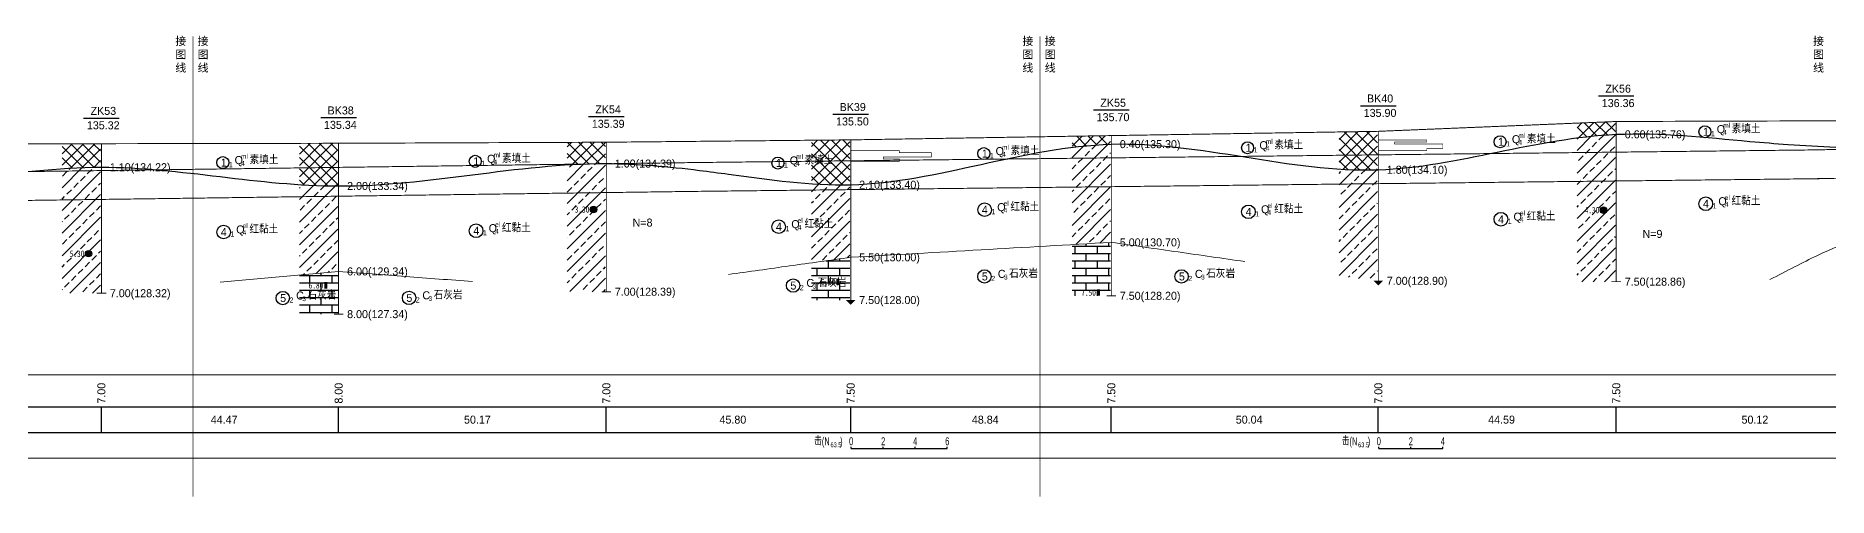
# Model space of a CAD drawing. Header units: inches. Extents: x -205 to 12199, y -11610 to -150.
# Drawn here: x 621 to 1181, y -3383 to -3239 of the extents above; entities that cross this region are included whole.
import ezdxf
from ezdxf.enums import TextEntityAlignment as Align

# ---------------------------------------------------------------- set-up
doc = ezdxf.new("R2010")
doc.units = ezdxf.units.IN
doc.header["$MEASUREMENT"] = 0
doc.linetypes.add('ACAD_ISO03W100', pattern=[30, 12, -18])
doc.linetypes.add('ACAD_ISO05W100', pattern=[34, 24, -3, 0.5, -3, 0.5, -3])
for name, color, linetype in [('GiCAD_PouMian', 7, 'Continuous'), ('GICAD_QUYANG', 7, 'Continuous'), ('地质-原位曲线', 7, 'Continuous'), ('地质-图框', 7, 'Continuous'), ('地质-地层符号', 3, 'Continuous'), ('地质-地层线', 7, 'Continuous'), ('地质-地面线', 7, 'Continuous'), ('地质-填充花纹', 4, 'Continuous'), ('地质-文字', 7, 'Continuous'), ('地质-标注栏', 7, 'Continuous'), ('地质-标贯', 7, 'Continuous'), ('地质-钻孔', 7, 'Continuous'), ('管底', 7, 'Continuous'), ('红线', 1, 'ACAD_ISO05W100')]:
    doc.layers.add(name, color=color, linetype=linetype)
doc.styles.add('LZ_PMT_LINE', font='', dxfattribs={"height": 2})
doc.styles.get("Standard").update_dxf_attribs({"font": ''})
doc.styles.add('地层编号', font='Comfont.shx', dxfattribs={"width": 0.7, "height": 2.5, "bigfont": 'Hztxt12a.shx'})
doc.styles.add('层底标注', font='Comfont.shx', dxfattribs={"width": 0.7, "height": 2.5, "bigfont": 'Hztxt12a.shx'})
doc.styles.add('岩土名称', font='Comfont.shx', dxfattribs={"width": 0.7, "height": 2.5, "bigfont": 'Hztxt12a.shx'})
doc.styles.add('时代', font='Comfont.shx', dxfattribs={"width": 0.7, "height": 2.5, "bigfont": 'Hztxt12a.shx'})
doc.styles.add('标注栏数据', font='Comfont.shx', dxfattribs={"width": 0.7, "height": 2.5, "bigfont": 'Hztxt12a.shx'})
doc.styles.add('标贯动探', font='Comfont.shx', dxfattribs={"width": 0.7, "height": 2.5, "bigfont": 'Hztxt12a.shx'})
doc.styles.add('钻孔标注', font='Comfont.shx', dxfattribs={"width": 0.7, "height": 2.5, "bigfont": 'Hztxt12a.shx'})
doc.styles.get('LZ_PMT_LINE').set_extended_font_data('SimSun')
doc.styles.get('Standard').set_extended_font_data('SimSun')
doc.linetypes.add('bzhjcx', pattern='A,0.001,[2,XX1.shx,S=1,R=0,X=1,Y=0],-2', length=2.001)
doc.linetypes.add('swx', pattern='A,7,-1.5,["●",LZ_PMT_LINE,S=0.05,R=0,X=0,Y=0],-1.5', length=10)
pattern_1 = [(45, (-10762.845, -3442.7956), (-3.535534, 3.535534), []), (45, (-10759.3095, -3442.7956), (-3.535534, 3.535534), [2, -1])]
pattern_2 = [(45, (-10762.845, -3442.7956), (-1.76776695, 1.76776695), []), (135, (-10762.845, -3442.7956), (-1.76776695, -1.76776695), [])]
pattern_3 = [(45, (-10852.845, -3442.7956), (-3.535534, 3.535534), []), (45, (-10849.3095, -3442.7956), (-3.535534, 3.535534), [2, -1])]
pattern_4 = [(45, (-10852.845, -3442.7956), (-1.76776695, 1.76776695), []), (135, (-10852.845, -3442.7956), (-1.76776695, -1.76776695), [])]
pattern_5 = [(0, (-10852.845, -3442.7956), (0, 2.3), []), (90, (-10852.845, -3442.7956), (-3.5, 2.3), [2.3, -2.3])]

# ---------------------------------------------------------------- blocks, each defined once
blk = doc.blocks.new('gkqy_yuan.dwg不标')
at = {"layer": 'GiCAD_PouMian'}
h = blk.add_hatch(color=7, dxfattribs=at)
edge = h.paths.add_edge_path()
edge.add_arc((0, 0), 1, 0, 360)
at = {"layer": 'GICAD_QUYANG', "color": 7}
blk.add_circle((0, 0), 1, dxfattribs=at)
blk = doc.blocks.new('gkqy_yan.dwg不标', base_point=(0, -1))
at = {"color": 7}
blk.add_solid([(-0.5, -2), (-0.5, 0), (0.5, -2), (0.5, 0)], dxfattribs=at)

msp = doc.modelspace()

# ---------------------------------------------------------------- hatches: boundary and pattern name
at = {"layer": '地质-填充花纹', "linetype": 'Continuous'}
h = msp.add_hatch(dxfattribs=at)
h.set_pattern_fill('GKSTT', scale=0.5, style=0, pattern_type=2)
h.set_pattern_definition(pattern_4)
h.paths.add_polyline_path([(1040.13191, -3280.9803), (1033.4241, -3280.99903), (1028.42937, -3280.77556), (1028.13191, -3280.75238), (1028.13191, -3269.17544), (1040.13191, -3268.98359)])
h = msp.add_hatch(dxfattribs=at)
h.set_pattern_fill('GKSTT', scale=0.5, style=0, pattern_type=2)
h.set_pattern_definition(pattern_4)
h.paths.add_polyline_path([(1114.45448, -3269.93177), (1107.11723, -3270.48605), (1102.45448, -3271.03219), (1102.45448, -3266.41835), (1114.45448, -3265.9232)])
h = msp.add_hatch(dxfattribs=at)
h.set_pattern_fill('GKSTT', scale=0.5, style=0, pattern_type=2)
h.set_pattern_definition(pattern_2)
h.paths.add_polyline_path([(641.27909, -3280.18448), (635.40405, -3280.30135), (630.41052, -3280.55303), (629.27909, -3280.6355), (629.27909, -3272.8761), (641.27909, -3272.84678)])
h = msp.add_hatch(dxfattribs=at)
h.set_pattern_fill('GKSTT', scale=0.5, style=0, pattern_type=2)
h.set_pattern_definition(pattern_2)
h.paths.add_polyline_path([(715.39005, -3286.04046), (708.44916, -3285.87976), (703.45662, -3285.6087), (703.39005, -3285.6037), (703.39005, -3272.73494), (715.39005, -3272.71336)])
h = msp.add_hatch(dxfattribs=at)
h.set_pattern_fill('GKSTT', scale=0.5, style=0, pattern_type=2)
h.set_pattern_definition(pattern_2)
h.paths.add_polyline_path([(798.99971, -3279.05068), (792.26936, -3279.17069), (787.27555, -3279.41704), (786.99971, -3279.43673), (786.99971, -3272.4284), (798.99971, -3272.38056)])
h = msp.add_hatch(dxfattribs=at)
h.set_pattern_fill('GKSTT', scale=0.5, style=0, pattern_type=2)
h.set_pattern_definition(pattern_4)
h.paths.add_polyline_path([(875.33034, -3285.64404), (867.22898, -3285.57323), (863.33034, -3285.34603), (863.33034, -3271.76391), (875.33034, -3271.64862)])
h = msp.add_hatch(dxfattribs=at)
h.set_pattern_fill('GKSTT', scale=0.5, style=0, pattern_type=2)
h.set_pattern_definition(pattern_4)
h.paths.add_polyline_path([(956.73378, -3272.99395), (950.74076, -3273.33859), (945.76663, -3273.84397), (944.73378, -3273.98319), (944.73378, -3270.51355), (956.73378, -3270.317)])
h = msp.add_hatch(dxfattribs=at)
h.set_pattern_fill('GKFZNT', scale=0.5, style=0, pattern_type=2)
h.set_pattern_definition(pattern_3)
h.paths.add_polyline_path([(956.73378, -3303.66058), (951.22469, -3303.9764), (946.23289, -3304.26256), (944.73378, -3304.3485), (944.73378, -3273.98319), (945.76663, -3273.84397), (950.74076, -3273.33859), (956.73378, -3272.99395)])
h = msp.add_hatch(dxfattribs=at)
h.set_pattern_fill('GKFZNT', scale=0.5, style=0, pattern_type=2)
h.set_pattern_definition(pattern_3)
h.paths.add_polyline_path([(1114.45448, -3315.91289), (1102.45448, -3315.91289), (1102.45448, -3271.03219), (1107.11723, -3270.48605), (1114.45448, -3269.93177)])
h = msp.add_hatch(dxfattribs=at)
h.set_pattern_fill('GKFZNT', scale=0.5, style=0, pattern_type=2)
h.set_pattern_definition(pattern_1)
h.paths.add_polyline_path([(641.27909, -3319.51284), (629.27909, -3319.51284), (629.27909, -3280.6355), (630.41052, -3280.55303), (635.40405, -3280.30135), (641.27909, -3280.18448)])
h = msp.add_hatch(dxfattribs=at)
h.set_pattern_fill('GKFZNT', scale=0.5, style=0, pattern_type=2)
h.set_pattern_definition(pattern_1)
h.paths.add_polyline_path([(798.99971, -3319.04623), (789.89128, -3319.04623), (788.82293, -3319.02427), (786.99971, -3318.92926), (786.99971, -3279.43673), (787.27555, -3279.41704), (792.26936, -3279.17069), (798.99971, -3279.05068)])
h = msp.add_hatch(dxfattribs=at)
h.set_pattern_fill('GKFZNT', scale=0.5, style=0, pattern_type=2)
h.set_pattern_definition(pattern_1)
h.paths.add_polyline_path([(703.45662, -3285.6087), (708.44916, -3285.87976), (715.39005, -3286.04046), (715.39005, -3312.73585), (707.07098, -3313.49915), (703.39005, -3313.83689), (703.39005, -3285.6037)])
h = msp.add_hatch(dxfattribs=at)
h.set_pattern_fill('GKFZNT', scale=0.5, style=0, pattern_type=2)
h.set_pattern_definition(pattern_3)
h.paths.add_polyline_path([(867.22898, -3285.57323), (875.33034, -3285.64404), (875.33034, -3308.34804), (866.40076, -3309.60369), (863.33034, -3310.03544), (863.33034, -3285.34603)])
h = msp.add_hatch(dxfattribs=at)
h.set_pattern_fill('GKFZNT', scale=0.5, style=0, pattern_type=2)
h.set_pattern_definition(pattern_3)
h.paths.add_polyline_path([(1028.42937, -3280.77556), (1033.4241, -3280.99903), (1040.13191, -3280.9803), (1040.13191, -3315.61919), (1035.15917, -3315.08069), (1029.94622, -3314.33869), (1028.13191, -3314.04666), (1028.13191, -3280.75238)])
h = msp.add_hatch(dxfattribs=at)
h.set_pattern_fill('GKSHY', scale=0.5, style=0, pattern_type=2)
h.set_pattern_definition(pattern_5)
h.paths.add_polyline_path([(875.33034, -3321.64622), (863.33034, -3321.64622), (863.33034, -3310.03544), (866.40076, -3309.60369), (875.33034, -3308.34804)])
h = msp.add_hatch(dxfattribs=at)
h.set_pattern_fill('GKSHY', scale=0.5, style=0, pattern_type=2)
h.set_pattern_definition(pattern_5)
h.paths.add_polyline_path([(956.73378, -3320.31291), (944.73378, -3320.31291), (944.73378, -3304.3485), (946.23289, -3304.26256), (951.22469, -3303.9764), (956.73378, -3303.66058)])
h = msp.add_hatch(dxfattribs=at)
h.set_pattern_fill('GKSHY', scale=0.5, style=0, pattern_type=2)
h.set_pattern_definition([(0, (-10762.845, -3442.7956), (0, 2.3), []), (90, (-10762.845, -3442.7956), (-3.5, 2.3), [2.3, -2.3])])
h.paths.add_polyline_path([(715.39005, -3326.04625), (703.39005, -3326.04625), (703.39005, -3313.83689), (707.07098, -3313.49915), (715.39005, -3312.73585)])

# ---------------------------------------------------------------- linework, layer by layer
at = {"layer": '地质-原位曲线', "color": 7, "linetype": 'Continuous'}
for p, q in [((875.73015, -3367.97955), (875.73015, -3367.47955)), ((875.73015, -3367.97955), (905.73015, -3367.97955)), ((885.73015, -3367.97955), (885.73015, -3367.47955)), ((895.73015, -3367.97955), (895.73015, -3367.47955)), ((905.73015, -3367.97955), (905.73015, -3367.47955)), ((1040.53191, -3367.97955), (1040.53191, -3367.47955)), ((1040.53191, -3367.97955), (1060.53191, -3367.97955)), ((1050.53191, -3367.97955), (1050.53191, -3367.47955)), ((1060.53191, -3367.97955), (1060.53191, -3367.47955))]:
    msp.add_line(p, q, dxfattribs=at)
at = {"layer": '地质-原位曲线', "color": 7, "linetype": 'Continuous', "const_width": 0.2, "flags": 128}
for points in [[(875.73015, -3274.97955), (890.73015, -3274.97955), (890.73015, -3275.64623), (900.73015, -3275.64623), (900.73015, -3276.3129), (900.73015, -3276.3129), (900.73015, -3276.97955), (885.73015, -3276.97955), (885.73015, -3277.64623), (890.73015, -3277.64623), (890.73015, -3278.3129), (875.73015, -3278.3129)], [(1040.53191, -3271.64627), (1055.53191, -3271.64627), (1055.53191, -3272.31293), (1045.53191, -3272.31293), (1045.53191, -3272.9796), (1060.53191, -3272.9796), (1060.53191, -3273.64627), (1060.53191, -3273.64627), (1060.53191, -3274.31293), (1055.53191, -3274.31293), (1055.53191, -3274.9796), (1040.53191, -3274.9796)]]:
    msp.add_lwpolyline(points, dxfattribs=at)
at = {"layer": '地质-地层符号', "color": 7, "linetype": 'Continuous'}
for centre, major_axis in [((1142.40276, -3269.09943), (0, 1.875)), ((917.15706, -3275.94623), (0, 1.875)), ((999.55785, -3274.11292), (0, 1.875)), ((1078.4182, -3272.24624), (0, 1.875)), ((679.45957, -3278.74621), (0, 1.875)), ((758.31988, -3278.34624), (0, 1.875)), ((852.84069, -3278.86936), (0, 1.875)), ((917.40706, -3293.44623), (0, 2.125)), ((1142.65276, -3291.59988), (0, 2.125)), ((853.09069, -3298.74956), (0, 2.125)), ((999.80785, -3294.11292), (0, 2.125)), ((1078.6682, -3296.41291), (0, 2.125)), ((679.70957, -3300.41288), (0, 2.125)), ((758.56988, -3300.01293), (0, 2.125)), ((917.3654, -3314.27957), (0, 2.08333)), ((978.91615, -3314.27954), (0, 2.08333)), ((698.19614, -3321.02955), (0, 2.08333)), ((737.6253, -3320.97123), (0, 2.08333)), ((857.58151, -3317.12119), (0, 2.08333))]:
    msp.add_ellipse(centre, major_axis=major_axis, ratio=1, dxfattribs=at)
at = {"layer": '地质-地层线', "color": 7, "lineweight": 25}
for points, knots in [([(828.35104, -3281.16523), (831.37137, -3281.53647), (847.12125, -3283.61927), (876.6227, -3288.0552), (916.27687, -3279.29189), (957.1395, -3270.3952), (998.68545, -3276.95698), (1039.0127, -3283.45963), (1077.55354, -3275.36135), (1116.00861, -3267.79612), (1146.50634, -3271.3476), (1164.39335, -3272.77872), (1168.35104, -3273.05666)], [684.512217678, 684.512217678, 684.512217678, 684.512217678, 693.604663383, 731.912381312, 773.103900357, 814.295419401, 856.185894853, 898.076370306, 935.647359778, 973.21834925, 1015.043894751, 1026.933366278, 1026.933366278, 1026.933366278, 1026.933366278]), ([(1168.35104, -3273.05666), (1178.31596, -3273.75647), (1200.60862, -3274.77231), (1235.33795, -3273.61751), (1273.48258, -3272.93685), (1312.70123, -3273.27686), (1352.4264, -3273.63723), (1391.55671, -3272.87246), (1430.56856, -3270.54004), (1469.37862, -3275.70078), (1495.41467, -3279.34263), (1508.35104, -3279.75734)], [1026.933366278, 1026.933366278, 1026.933366278, 1026.933366278, 1056.869440252, 1093.967016578, 1131.064592904, 1171.341875138, 1211.619157371, 1250.21978585, 1288.820414329, 1328.48712205, 1367.411322935, 1367.411322935, 1367.411322935, 1367.411322935]), ([(488.35104, -3288.47974), (499.44783, -3288.61239), (523.23035, -3287.27329), (560.70668, -3287.70943), (600.56216, -3283.87894), (640.22179, -3278.52676), (678.58384, -3283.13379), (717.2327, -3287.64388), (757.44105, -3282.54786), (795.02784, -3277.77797), (818.6463, -3279.97237), (828.35104, -3281.16523)], [343.584615215, 343.584615215, 343.584615215, 343.584615215, 376.932197038, 414.848453031, 455.950207986, 497.051962941, 534.223366379, 571.394769817, 613.345857636, 655.296945454, 684.512217678, 684.512217678, 684.512217678, 684.512217678])]:
    msp.add_open_spline(points, degree=3, knots=knots, dxfattribs=at)
at = {"layer": '地质-地层线', "color": 7, "linetype": 'bzhjcx', "lineweight": 0}
msp.add_open_spline([(1162.69793, -3315.27028), (1167.88358, -3312.57191), (1185.0946, -3303.61611), (1192.83296, -3301.67158), (1198.23977, -3300.31293)], degree=3, knots=[12.083249397, 12.083249397, 12.083249397, 12.083249397, 21.244348497, 42.488696995, 42.488696995, 42.488696995, 42.488696995], dxfattribs=at)
for points in [[(837.41602, -3313.67942), (856.49818, -3310.99615), (875.58034, -3308.31289)], [(875.58034, -3308.31289), (916.28206, -3305.97957), (956.98378, -3303.64624)], [(956.98378, -3303.64624), (977.83282, -3306.64618), (998.68185, -3309.64611)], [(678.58557, -3316.11279), (697.11281, -3314.41285), (715.64005, -3312.71291)], [(715.64005, -3312.71291), (736.54197, -3314.2962), (757.44388, -3315.8795)]]:
    msp.add_spline(points, degree=3, dxfattribs=at)
at = {"layer": '地质-地面线', "color": 7, "linetype": 'Continuous', "const_width": 0.3}
for points in [[(1168.35104, -3265.74166), (1198.23977, -3265.64626), (1272.42522, -3265.11292), (1352.9791, -3266.11288), (1430.16236, -3263.7796), (1508.35104, -3264.43996)], [(828.35104, -3272.09997), (875.58034, -3271.64622), (956.98378, -3270.31291), (1040.38191, -3268.9796), (1114.70448, -3265.91288), (1168.35104, -3265.74166)], [(488.35104, -3273.04627), (559.61289, -3273.04627), (641.52909, -3272.84617), (715.64005, -3272.71291), (799.24971, -3272.37956), (828.35104, -3272.09997)]]:
    msp.add_lwpolyline(points, dxfattribs=at)
at = {"layer": '地质-标注栏', "color": 7, "linetype": 'Continuous', "const_width": 0.3}
for points in [[(448.35124, -3344.97955), (838.35124, -3344.97955)], [(788.35124, -3344.97955), (1178.35124, -3344.97955)], [(1128.35124, -3344.97955), (1518.35124, -3344.97955)], [(448.35124, -3370.97955), (838.35124, -3370.97955)], [(788.35124, -3370.97955), (1178.35124, -3370.97955)], [(1128.35124, -3370.97955), (1518.35124, -3370.97955)]]:
    msp.add_lwpolyline(points, dxfattribs=at)
at = {"layer": '地质-标注栏', "color": 7, "linetype": 'Continuous'}
for points in [[(448.35124, -3354.97955), (838.35124, -3354.97955)], [(641.52909, -3362.97955), (641.52909, -3354.97955)], [(641.52909, -3362.97955), (641.52909, -3354.97955)], [(715.64005, -3362.97955), (715.64005, -3354.97955)], [(715.64005, -3362.97955), (715.64005, -3354.97955)], [(788.35124, -3354.97955), (1178.35124, -3354.97955)], [(799.24971, -3362.97955), (799.24971, -3354.97955)], [(799.24971, -3362.97955), (799.24971, -3354.97955)], [(875.58034, -3362.97955), (875.58034, -3354.97955)], [(875.58034, -3362.97955), (875.58034, -3354.97955)], [(956.98378, -3362.97955), (956.98378, -3354.97955)], [(956.98378, -3362.97955), (956.98378, -3354.97955)], [(1040.38191, -3362.97955), (1040.38191, -3354.97955)], [(1040.38191, -3362.97955), (1040.38191, -3354.97955)], [(1114.70448, -3362.97955), (1114.70448, -3354.97955)], [(1114.70448, -3362.97955), (1114.70448, -3354.97955)], [(1128.35124, -3354.97955), (1518.35124, -3354.97955)], [(448.35124, -3362.97955), (838.35124, -3362.97955)], [(788.35124, -3362.97955), (1178.35124, -3362.97955)], [(1128.35124, -3362.97955), (1518.35124, -3362.97955)]]:
    msp.add_lwpolyline(points, dxfattribs=at)
at = {"layer": '地质-钻孔', "color": 7, "linetype": 'Continuous'}
for p, q in [((1109.17448, -3257.91289), (1120.23405, -3257.91289)), ((870.00847, -3263.64623), (881.15202, -3263.64623)), ((951.41276, -3262.31291), (962.55534, -3262.31291)), ((1034.81023, -3260.9796), (1045.95378, -3260.9796)), ((635.99968, -3264.84618), (647.05925, -3264.84618)), ((710.06901, -3264.71292), (721.21159, -3264.71292)), ((793.72038, -3264.37956), (804.77995, -3264.37956))]:
    msp.add_line(p, q, dxfattribs=at)
at = {"layer": '地质-钻孔', "color": 7, "const_width": 0.3, "flags": 128}
for points in [[(1040.38191, -3268.9796), (1040.38191, -3315.64626)], [(1114.70448, -3265.91289), (1114.70448, -3315.91289)], [(641.52909, -3272.84617), (641.52909, -3319.51284)], [(715.64005, -3272.71291), (715.64005, -3326.04625)], [(799.24971, -3272.37956), (799.24971, -3319.04623)], [(875.58034, -3271.64622), (875.58034, -3321.64622)], [(956.98378, -3270.31291), (956.98378, -3320.31291)]]:
    msp.add_lwpolyline(points, dxfattribs=at)
at = {"layer": '地质-钻孔', "color": 7, "linetype": 'Continuous', "const_width": 0.3, "flags": 128}
for points in [[(640.02909, -3319.51284), (643.02909, -3319.51284)], [(797.74971, -3319.04623), (800.74971, -3319.04623)], [(1113.20448, -3315.91289), (1116.20448, -3315.91289)], [(955.48378, -3320.31291), (958.48378, -3320.31291)], [(714.14005, -3326.04625), (717.14005, -3326.04625)]]:
    msp.add_lwpolyline(points, dxfattribs=at)
at = {"layer": '地质-钻孔', "color": 7, "linetype": 'Continuous'}
for points in [[(1038.88191, -3315.64626), (1041.88191, -3315.64626), (1040.38191, -3317.14626)], [(874.08034, -3321.64622), (877.08034, -3321.64622), (875.58034, -3323.14622)]]:
    msp.add_solid(points, dxfattribs=at)
at = {"layer": '管底', "linetype": 'swx', "const_width": 0.3}
for points in [[(825.67352, -3278.74241), (1179.92649, -3274.74337)], [(1174.21778, -3274.80799), (1360.08383, -3271.54222)], [(484.5412, -3283.35858), (827.56505, -3278.71679)], [(1174.37589, -3283.8066), (1360.24194, -3280.54083)], [(825.77511, -3287.74184), (1180.02808, -3283.74279)], [(484.66298, -3292.35775), (827.68683, -3287.71597)]]:
    msp.add_lwpolyline(points, dxfattribs=at)
at = {"layer": '红线', "linetype": 'ACAD_ISO03W100', "ltscale": 0.4, "const_width": 0.2}
for points in [[(670.14777, -3239.28074), (670.14777, -3383.07165)], [(934.73358, -3239.28074), (934.73358, -3383.07165)]]:
    msp.add_lwpolyline(points, dxfattribs=at)

# ---------------------------------------------------------------- block references
at = {"layer": '地质-图框', "color": 7, "linetype": 'Continuous'}
for name, p in [('gkqy_yuan.dwg不标', (795.24971, -3293.37956)), ('gkqy_yuan.dwg不标', (1110.70448, -3293.57955)), ('gkqy_yuan.dwg不标', (637.52909, -3307.17951)), ('gkqy_yan.dwg不标', (711.64005, -3317.04625)), ('gkqy_yan.dwg不标', (871.58034, -3315.97956)), ('gkqy_yan.dwg不标', (952.98378, -3319.31291))]:
    msp.add_blockref(name, p, dxfattribs=at)

# ---------------------------------------------------------------- texts
at = {"layer": '地质-原位曲线', "color": 7, "linetype": 'Continuous', "style": '标注栏数据', "width": 0.7}
for s, height, p in [('击', 2.5, (864.20931, -3366.97955)), ('(N', 2.5, (866.55931, -3366.97955)), (')', 2.5, (872.28265, -3366.97955)), ('击', 2.5, (1029.01107, -3366.97955)), ('(N', 2.5, (1031.36107, -3366.97955)), (')', 2.5, (1037.08441, -3366.97955)), ('63.5', 1.5, (869.26765, -3367.60455)), ('63.5', 1.5, (1034.06941, -3367.60455))]:
    msp.add_text(s, height=height, dxfattribs=at).set_placement(p)
for s, p in [('0', (875.73015, -3366.97955)), ('2', (885.73015, -3366.97955)), ('4', (895.73015, -3366.97955)), ('6', (905.73015, -3366.97955)), ('0', (1040.53191, -3366.97955)), ('2', (1050.53191, -3366.97955)), ('4', (1060.53191, -3366.97955))]:
    msp.add_text(s, height=2.5, dxfattribs=at).set_placement(p, align=Align.CENTER)
at = {"layer": '地质-图框', "color": 7, "linetype": 'Continuous', "width": 0.7}
for s, p in [('3.30', (789.37511, -3294.37956)), ('4.30', (1104.82989, -3294.57955)), ('5.30', (631.6545, -3308.17951)), ('6.80', (706.26546, -3318.04625)), ('6.80', (866.20574, -3316.97956)), ('7.50', (947.60919, -3320.31291))]:
    msp.add_text(s, height=2, dxfattribs=at).set_placement(p)
at = {"layer": '地质-地层符号', "color": 7, "linetype": 'Continuous'}
for s, height, style, p in [('1', 2.5, '地层编号', (1141.77776, -3270.34943)), ('1', 1.625, '地层编号', (1144.27776, -3270.54943)), ('Q', 2.5, '时代', (1146.09026, -3269.54943)), ('素填土', 2.5, '岩土名称', (1150.75693, -3269.54943)), ('1', 2.5, '地层编号', (916.53206, -3277.19623)), ('Q', 2.5, '时代', (920.84456, -3276.39623)), ('素填土', 2.5, '岩土名称', (925.51123, -3276.39623)), ('1', 2.5, '地层编号', (998.93285, -3275.36292)), ('1', 1.625, '地层编号', (1001.43285, -3275.56292)), ('Q', 2.5, '时代', (1003.24535, -3274.56292)), ('素填土', 2.5, '岩土名称', (1007.91202, -3274.56292)), ('1', 2.5, '地层编号', (1077.7932, -3273.49624)), ('1', 1.625, '地层编号', (1080.2932, -3273.69624)), ('Q', 2.5, '时代', (1082.1057, -3272.69624)), ('素填土', 2.5, '岩土名称', (1086.77237, -3272.69624)), ('1', 2.5, '地层编号', (678.83457, -3279.99621)), ('1', 1.625, '地层编号', (681.33457, -3280.19621)), ('Q', 2.5, '时代', (683.14707, -3279.19621)), ('素填土', 2.5, '岩土名称', (687.81374, -3279.19621)), ('1', 2.5, '地层编号', (757.69488, -3279.59624)), ('1', 1.625, '地层编号', (760.19488, -3279.79624)), ('Q', 2.5, '时代', (762.00738, -3278.79624)), ('素填土', 2.5, '岩土名称', (766.67405, -3278.79624)), ('1', 2.5, '地层编号', (852.21569, -3280.11936)), ('1', 1.625, '地层编号', (854.71569, -3280.31936)), ('Q', 2.5, '时代', (856.52819, -3279.31936)), ('素填土', 2.5, '岩土名称', (861.19485, -3279.31936)), ('1', 1.625, '地层编号', (919.03206, -3277.39623)), ('Q', 2.5, '时代', (921.34456, -3293.89623)), ('红黏土', 2.5, '岩土名称', (925.46956, -3293.89623)), ('4', 2.5, '地层编号', (1141.77776, -3292.84988)), ('1', 1.625, '地层编号', (1144.77776, -3293.04988)), ('Q', 2.5, '时代', (1146.59026, -3292.04988)), ('红黏土', 2.5, '岩土名称', (1150.71526, -3292.04988)), ('Q', 2.5, '时代', (857.02819, -3299.19956)), ('红黏土', 2.5, '岩土名称', (861.15319, -3299.19956)), ('4', 2.5, '地层编号', (916.53206, -3294.69623)), ('1', 1.625, '地层编号', (919.53206, -3294.89623)), ('4', 2.5, '地层编号', (998.93285, -3295.36292)), ('1', 1.625, '地层编号', (1001.93285, -3295.56292)), ('Q', 2.5, '时代', (1003.74535, -3294.56292)), ('红黏土', 2.5, '岩土名称', (1007.87035, -3294.56292)), ('4', 2.5, '地层编号', (1077.7932, -3297.66291)), ('1', 1.625, '地层编号', (1080.7932, -3297.86291)), ('Q', 2.5, '时代', (1082.6057, -3296.86291)), ('红黏土', 2.5, '岩土名称', (1086.7307, -3296.86291)), ('4', 2.5, '地层编号', (678.83457, -3301.66288)), ('1', 1.625, '地层编号', (681.83457, -3301.86288)), ('Q', 2.5, '时代', (683.64707, -3300.86288)), ('红黏土', 2.5, '岩土名称', (687.77207, -3300.86288)), ('4', 2.5, '地层编号', (757.69488, -3301.26293)), ('1', 1.625, '地层编号', (760.69488, -3301.46293)), ('Q', 2.5, '时代', (762.50738, -3300.46293)), ('红黏土', 2.5, '岩土名称', (766.63238, -3300.46293)), ('4', 2.5, '地层编号', (852.21569, -3299.99956)), ('1', 1.625, '地层编号', (855.21569, -3300.19956)), ('5', 2.5, '地层编号', (916.53206, -3315.52957)), ('2', 1.625, '地层编号', (919.44873, -3315.72957)), ('C', 2.5, '时代', (921.53206, -3314.72957)), ('石灰岩', 2.5, '岩土名称', (925.07373, -3314.72957)), ('5', 2.5, '地层编号', (978.08282, -3315.52954)), ('2', 1.625, '地层编号', (980.99948, -3315.72954)), ('C', 2.5, '时代', (983.08282, -3314.72954)), ('石灰岩', 2.5, '岩土名称', (986.62448, -3314.72954)), ('C', 2.5, '时代', (702.36281, -3321.47955)), ('石灰岩', 2.5, '岩土名称', (705.90448, -3321.47955)), ('5', 2.5, '地层编号', (736.79197, -3322.22123)), ('C', 2.5, '时代', (741.79197, -3321.42123)), ('石灰岩', 2.5, '岩土名称', (745.33363, -3321.42123)), ('5', 2.5, '地层编号', (856.74818, -3318.37119)), ('2', 1.625, '地层编号', (859.66485, -3318.57119)), ('C', 2.5, '时代', (861.74818, -3317.57119)), ('石灰岩', 2.5, '岩土名称', (865.28985, -3317.57119)), ('5', 2.5, '地层编号', (697.36281, -3322.27955)), ('2', 1.625, '地层编号', (700.27948, -3322.47955)), ('2', 1.625, '地层编号', (739.70863, -3322.42123))]:
    msp.add_text(s, height=height, dxfattribs=dict(at, style=style)).set_placement(p)
at = {"layer": '地质-地层符号', "color": 7, "linetype": 'Continuous', "style": '时代', "width": 0.8}
for s, p in [('4', (1148.12359, -3270.04943)), ('ml', (1148.12359, -3267.88276)), ('ml', (922.8779, -3274.72957)), ('4', (1005.27868, -3275.06292)), ('ml', (1005.27868, -3272.89625)), ('4', (1084.13903, -3273.19624)), ('ml', (1084.13903, -3271.02957)), ('4', (685.18041, -3279.69621)), ('ml', (685.18041, -3277.52954)), ('4', (764.04071, -3279.29624)), ('ml', (764.04071, -3277.12957)), ('4', (858.56152, -3279.81936)), ('ml', (858.56152, -3277.65269)), ('4', (922.8779, -3276.89623)), ('el', (923.3779, -3292.22957)), ('el', (1005.77868, -3292.89625)), ('4', (1148.62359, -3292.54988)), ('el', (1148.62359, -3290.38321)), ('el', (764.54071, -3298.79626)), ('el', (859.06152, -3297.53289)), ('4', (923.3779, -3294.39623)), ('4', (1005.77868, -3295.06292)), ('4', (1084.63903, -3297.36291)), ('el', (1084.63903, -3295.19624)), ('4', (685.68041, -3301.36288)), ('el', (685.68041, -3299.19621)), ('4', (764.54071, -3300.96293)), ('4', (859.06152, -3299.69956)), ('3', (923.48206, -3315.22957)), ('3', (985.03282, -3315.22954)), ('3', (863.69818, -3318.07119)), ('3', (704.31281, -3321.97955)), ('3', (743.74197, -3321.92123))]:
    msp.add_text(s, height=1.5, dxfattribs=at).set_placement(p)
at = {"layer": '地质-文字', "color": 7, "linetype": 'Continuous', "style": '层底标注'}
for s, p in [('0.60(135.76)', (1117.35448, -3271.16289)), ('0.40(135.30)', (959.63378, -3274.22958)), ('1.10(134.22)', (644.17909, -3281.42951)), ('1.00(134.39)', (801.89971, -3280.29623)), ('1.80(134.10)', (1043.03191, -3282.2296)), ('2.00(133.34)', (718.29005, -3287.29625)), ('2.10(133.40)', (878.23034, -3286.89622)), ('5.00(130.70)', (959.63378, -3304.89624)), ('5.50(130.00)', (878.23034, -3309.56289)), ('6.00(129.34)', (718.29005, -3313.96291)), ('7.00(128.32)', (644.17909, -3320.76284)), ('7.00(128.39)', (801.89971, -3320.29623)), ('7.50(128.20)', (959.63378, -3321.56291)), ('7.00(128.90)', (1043.03191, -3316.89626)), ('7.50(128.86)', (1117.35448, -3317.16289)), ('8.00(127.34)', (718.29005, -3327.29625)), ('7.50(128.00)', (878.23034, -3322.89622))]:
    msp.add_text(s, height=2.5, dxfattribs=at).set_placement(p)
at = {"layer": '地质-标注栏', "color": 7, "linetype": 'Continuous', "style": '标注栏数据'}
for s, p in [('7.00', (642.77909, -3353.97955)), ('8.00', (716.89005, -3353.97955)), ('7.00', (800.49971, -3353.97955)), ('7.50', (876.83034, -3353.97955)), ('7.50', (958.23378, -3353.97955)), ('7.00', (1041.63191, -3353.97955)), ('7.50', (1115.95448, -3353.97955))]:
    msp.add_text(s, height=2.5, rotation=90.0000025, dxfattribs=at).set_placement(p)
for s, p in [('44.47', (675.70541, -3360.22955)), ('50.17', (754.79905, -3360.22955)), ('45.80', (834.59419, -3360.22955)), ('48.84', (913.43206, -3360.22955)), ('50.04', (995.86201, -3360.22955)), ('44.59', (1074.6932, -3360.22955)), ('50.12', (1153.8263, -3360.22955))]:
    msp.add_text(s, height=2.5, dxfattribs=at).set_placement(p)
at = {"layer": '地质-标贯', "color": 7, "linetype": 'Continuous', "style": '标贯动探'}
for s, p in [('N=8', (807.44971, -3298.71289)), ('N=9', (1122.90448, -3302.24622))]:
    msp.add_text(s, height=2.5, dxfattribs=at).set_placement(p)
at = {"layer": '地质-钻孔', "color": 7, "linetype": 'Continuous', "style": '钻孔标注'}
for s, p in [('BK40', (1036.84024, -3259.9796)), ('ZK56', (1111.28782, -3256.91289)), ('ZK53', (638.15409, -3263.84617)), ('BK38', (712.18172, -3263.71291)), ('ZK54', (795.79138, -3263.37956)), ('BK39', (872.12201, -3262.64622)), ('135.70', (952.41236, -3265.81291)), ('ZK55', (953.56712, -3261.31291)), ('135.90', (1035.81048, -3264.4796)), ('136.36', (1110.17472, -3261.41289)), ('135.32', (636.99933, -3268.34617)), ('135.34', (711.06862, -3268.21291)), ('135.39', (794.71995, -3267.87956)), ('135.50', (871.00891, -3267.14622))]:
    msp.add_text(s, height=2.5, dxfattribs=at).set_placement(p)
at = {"layer": '红线', "char_height": 2.5, "attachment_point": 1}
for insert in [(664.62833, -3239.55775), (671.59365, -3239.55775), (929.21414, -3239.55775), (936.17946, -3239.55775), (1176.17302, -3239.55775)]:
    msp.add_mtext_dynamic_manual_height_columns('接图线', width=3.594619, gutter_width=12.5, heights=[0], dxfattribs=dict(at, insert=insert))

doc.saveas('drawing.dxf')
